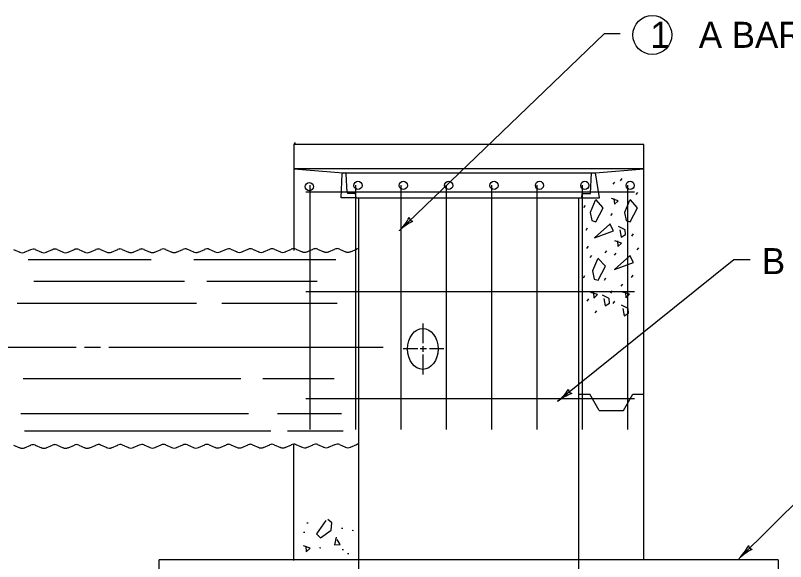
# Model space of a CAD drawing. Extents: x 1007 to 1035.5, y 1000.5 to 1021.5.
# Drawn here: x 1010.11 to 1016.02, y 1006.77 to 1010.96 of the extents above; entities that cross this region are included whole.
import ezdxf

# ---------------------------------------------------------------- set-up
doc = ezdxf.new("R2010")
doc.units = 0
doc.layers.add('Level 1', color=7, linetype='Continuous')
doc.layers.add('Level 3', color=7, linetype='Continuous')

msp = doc.modelspace()

# ---------------------------------------------------------------- linework, layer by layer
at = {"layer": 'Level 1'}
for p, q in [((1014.6278, 1010.8176), (1013.0574, 1009.3079)), ((1014.7528, 1010.8176), (1014.6278, 1010.8176)), ((1012.257, 1009.9843), (1012.2464, 1009.9693)), ((1014.934, 1009.9693), (1012.2464, 1009.9693)), ((1012.2464, 1009.9693), (1012.2464, 1009.1568)), ((1014.934, 1006.7806), (1014.934, 1009.9693)), ((1014.934, 1009.7818), (1012.2465, 1009.7818)), ((1012.2465, 1009.7818), (1012.625, 1009.7506)), ((1012.6098, 1009.5592), (1012.6173, 1009.7431)), ((1012.625, 1009.7506), (1012.6414, 1009.7506)), ((1012.6414, 1009.7506), (1014.5317, 1009.7506)), ((1012.6563, 1009.6018), (1012.6493, 1009.7431)), ((1014.5238, 1009.5943), (1014.5317, 1009.7506)), ((1014.5317, 1009.7506), (1014.5629, 1009.7506)), ((1014.5629, 1009.7506), (1014.934, 1009.7818)), ((1014.5942, 1009.5592), (1014.5629, 1009.7506)), ((1012.723, 1009.5592), (1012.6098, 1009.5592)), ((1012.7192, 1009.5943), (1012.6641, 1009.5943)), ((1012.7192, 1009.5943), (1012.723, 1009.5592)), ((1012.723, 1009.5592), (1014.4574, 1009.5592)), ((1012.7465, 1006.2818), (1012.7465, 1009.5592)), ((1014.434, 1006.2818), (1014.434, 1009.5592)), ((1014.4574, 1009.5592), (1014.4613, 1009.5943)), ((1014.4574, 1009.5592), (1014.5942, 1009.5592)), ((1014.4613, 1009.5943), (1014.5238, 1009.5943)), ((1010.0968, 1009.1625), (1010.1447, 1009.142)), ((1010.1813, 1009.1418), (1010.2299, 1009.1622)), ((1010.2635, 1009.1628), (1010.3113, 1009.1423)), ((1010.348, 1009.1421), (1010.3966, 1009.1625)), ((1010.4302, 1009.163), (1010.478, 1009.1425)), ((1010.5147, 1009.1423), (1010.5633, 1009.1628)), ((1010.5968, 1009.1633), (1010.6447, 1009.1428)), ((1010.6813, 1009.1427), (1010.7299, 1009.1631)), ((1010.7635, 1009.1636), (1010.8113, 1009.1431)), ((1010.848, 1009.1429), (1010.8966, 1009.1633)), ((1010.9302, 1009.1639), (1010.978, 1009.1434)), ((1011.0147, 1009.1432), (1011.0633, 1009.1636)), ((1011.0968, 1009.1642), (1011.1447, 1009.1437)), ((1011.1813, 1009.1435), (1011.2299, 1009.1639)), ((1011.2635, 1009.1645), (1011.3113, 1009.144)), ((1011.348, 1009.1438), (1011.3966, 1009.1642)), ((1011.4302, 1009.1648), (1011.478, 1009.1443)), ((1011.5147, 1009.1441), (1011.5633, 1009.1645)), ((1011.5968, 1009.165), (1011.6447, 1009.1445)), ((1011.6813, 1009.1443), (1011.7299, 1009.1648)), ((1011.7635, 1009.1653), (1011.8113, 1009.1448)), ((1011.848, 1009.1447), (1011.8966, 1009.1651)), ((1011.9302, 1009.1656), (1011.9779, 1009.1451)), ((1012.0147, 1009.1449), (1012.0633, 1009.1653)), ((1012.0968, 1009.1659), (1012.1446, 1009.1454)), ((1012.1813, 1009.1452), (1012.2299, 1009.1656)), ((1012.2635, 1009.1662), (1012.3113, 1009.1457)), ((1012.3479, 1009.1455), (1012.3966, 1009.1659)), ((1012.4302, 1009.1665), (1012.4779, 1009.1459)), ((1012.5146, 1009.1458), (1012.5633, 1009.1662)), ((1012.5968, 1009.1668), (1012.6446, 1009.1463)), ((1012.6813, 1009.1461), (1012.7299, 1009.1665)), ((1010.2093, 1009.0871), (1011.1518, 1009.0871)), ((1011.4802, 1009.0871), (1012.5702, 1009.0871)), ((1015.6238, 1009.0852), (1014.2701, 1007.9963)), ((1015.7488, 1009.0852), (1015.6238, 1009.0852)), ((1010.2522, 1008.9199), (1011.4088, 1008.9199)), ((1011.5802, 1008.9199), (1012.4273, 1008.9199)), ((1010.1237, 1008.7527), (1011.4993, 1008.7527)), ((1011.6944, 1008.7527), (1012.5797, 1008.7527)), ((1009.2548, 1008.4153), (1010.5773, 1008.4153)), ((1013.1989, 1008.4013), (1013.0863, 1008.4013)), ((1013.2659, 1008.4013), (1013.2168, 1008.4013)), ((1013.3987, 1008.4013), (1013.2881, 1008.4013)), ((1010.1713, 1008.1728), (1011.8419, 1008.1728)), ((1012.0085, 1008.1728), (1012.5558, 1008.1728)), ((1014.4358, 1008.0543), (1014.4368, 1008.0543)), ((1014.4368, 1008.0543), (1014.5191, 1008.0543)), ((1014.5913, 1007.9293), (1014.5191, 1008.0543)), ((1014.7775, 1007.9293), (1014.8498, 1008.0543)), ((1014.8498, 1008.0543), (1014.9358, 1008.0543)), ((1010.1523, 1007.9053), (1011.899, 1007.9053)), ((1012.1228, 1007.9053), (1012.613, 1007.9053)), ((1014.5913, 1007.9293), (1014.7775, 1007.9293)), ((1010.1808, 1007.7715), (1012.0704, 1007.7715)), ((1012.1989, 1007.7715), (1012.6273, 1007.7715)), ((1010.0968, 1007.6624), (1010.1447, 1007.6419)), ((1010.1813, 1007.6418), (1010.2299, 1007.6622)), ((1010.2635, 1007.6628), (1010.3113, 1007.6423)), ((1010.348, 1007.6421), (1010.3966, 1007.6625)), ((1010.4302, 1007.663), (1010.478, 1007.6425)), ((1010.5147, 1007.6423), (1010.5633, 1007.6628)), ((1010.5968, 1007.6633), (1010.6447, 1007.6428)), ((1010.6813, 1007.6426), (1010.7299, 1007.663)), ((1010.7635, 1007.6636), (1010.8113, 1007.6431)), ((1010.848, 1007.6429), (1010.8966, 1007.6633)), ((1010.9302, 1007.6639), (1010.978, 1007.6434)), ((1011.0147, 1007.6432), (1011.0633, 1007.6636)), ((1011.0968, 1007.6642), (1011.1447, 1007.6437)), ((1011.1813, 1007.6435), (1011.2299, 1007.6639)), ((1011.2635, 1007.6644), (1011.3113, 1007.6439)), ((1011.348, 1007.6438), (1011.3966, 1007.6642)), ((1011.4302, 1007.6648), (1011.478, 1007.6443)), ((1011.5147, 1007.6441), (1011.5633, 1007.6645)), ((1011.5968, 1007.665), (1011.6447, 1007.6445)), ((1011.6813, 1007.6443), (1011.7299, 1007.6648)), ((1011.7635, 1007.6653), (1011.8113, 1007.6448)), ((1011.848, 1007.6446), (1011.8966, 1007.665)), ((1011.9302, 1007.6656), (1011.9779, 1007.6451)), ((1012.0147, 1007.6449), (1012.0633, 1007.6653)), ((1012.0968, 1007.6659), (1012.1446, 1007.6454)), ((1012.1813, 1007.6452), (1012.2299, 1007.6656)), ((1012.2464, 1006.7765), (1012.2464, 1007.6735)), ((1012.2635, 1007.6662), (1012.3113, 1007.6457)), ((1012.3479, 1007.6455), (1012.3966, 1007.6659)), ((1012.4302, 1007.6664), (1012.4779, 1007.6459)), ((1012.5146, 1007.6458), (1012.5633, 1007.6662)), ((1012.5968, 1007.6668), (1012.6446, 1007.6463)), ((1012.6813, 1007.6461), (1012.7299, 1007.6665)), ((1016.4282, 1007.5508), (1015.6623, 1006.7898)), ((1011.2152, 1001.9068), (1011.2152, 1006.7818)), ((1012.7465, 1006.7818), (1011.2152, 1006.7818)), ((1014.4332, 1006.7818), (1012.7513, 1006.7818)), ((1015.9653, 1006.7818), (1014.4332, 1006.7818)), ((1015.9653, 1006.7818), (1015.9653, 1001.9068))]:
    msp.add_line(p, q, dxfattribs=at)
for points in [[(1014.7078, 1009.6808), (1014.6953, 1009.6643)], [(1014.7635, 1009.7072), (1014.7509, 1009.6906)], [(1014.7043, 1009.5548), (1014.7076, 1009.5105), (1014.7361, 1009.538), (1014.6856, 1009.5551)], [(1014.8836, 1009.6018), (1014.871, 1009.5852)], [(1014.4823, 1009.5022), (1014.4697, 1009.4856)], [(1014.5611, 1009.5387), (1014.5213, 1009.4473), (1014.5351, 1009.3851), (1014.5658, 1009.3769), (1014.621, 1009.4828), (1014.5642, 1009.546)], [(1014.8247, 1009.5387), (1014.7849, 1009.4473), (1014.7987, 1009.3851), (1014.8293, 1009.3769), (1014.8846, 1009.4828), (1014.8278, 1009.546)], [(1014.6903, 1009.4406), (1014.6777, 1009.424)], [(1014.4998, 1009.3263), (1014.4873, 1009.3098)], [(1014.6733, 1009.3589), (1014.5548, 1009.2536), (1014.7015, 1009.3068), (1014.6725, 1009.3603)], [(1014.7484, 1009.3148), (1014.7604, 1009.2588), (1014.7928, 1009.2794), (1014.7893, 1009.3143), (1014.739, 1009.3408)], [(1014.8514, 1009.2824), (1014.8388, 1009.2658)], [(1014.7307, 1009.2296), (1014.734, 1009.1853), (1014.7625, 1009.2128), (1014.712, 1009.2299)], [(1014.5058, 1009.1887), (1014.4932, 1009.1721)], [(1014.6463, 1009.1535), (1014.6338, 1009.1369)], [(1014.8924, 1009.177), (1014.8798, 1009.1604)], [(1014.5321, 1009.1184), (1014.5195, 1009.1018)], [(1014.5786, 1009.0905), (1014.5388, 1008.9992), (1014.5526, 1008.9369), (1014.5833, 1008.9288), (1014.6385, 1009.0346), (1014.5817, 1009.0978)], [(1014.7196, 1009.136), (1014.707, 1009.1194)], [(1014.8256, 1009.1158), (1014.7072, 1009.0104), (1014.8538, 1009.0637), (1014.8248, 1009.1172)], [(1014.4793, 1008.9602), (1014.4668, 1008.9436)], [(1014.8484, 1008.9661), (1014.8358, 1008.9495)], [(1014.6405, 1008.9426), (1014.6279, 1008.926)], [(1014.6903, 1008.8459), (1014.6777, 1008.8293)], [(1014.7693, 1008.8987), (1014.7568, 1008.8821)], [(1014.5087, 1008.7844), (1014.4961, 1008.7678)], [(1014.5461, 1008.8341), (1014.5494, 1008.7898), (1014.5779, 1008.8173), (1014.5274, 1008.8344)], [(1014.6254, 1008.7874), (1014.6374, 1008.7315), (1014.6698, 1008.7521), (1014.6663, 1008.787), (1014.616, 1008.8134)], [(1014.7922, 1008.837), (1014.7955, 1008.7928), (1014.824, 1008.8203), (1014.7735, 1008.8373)], [(1014.7078, 1008.7668), (1014.6953, 1008.7503)], [(1014.7718, 1008.7113), (1014.7838, 1008.6553), (1014.8163, 1008.6759), (1014.8128, 1008.7108), (1014.7624, 1008.7373)], [(1014.5702, 1008.6936), (1014.5576, 1008.677)], [(1013.2376, 1008.5961), (1013.2376, 1008.4458)], [(1010.6398, 1008.4153), (1010.7648, 1008.4153)], [(1010.8273, 1008.4153), (1012.9322, 1008.4153)], [(1013.2376, 1008.4227), (1013.2376, 1008.3778)], [(1013.2376, 1008.3572), (1013.2376, 1008.2054)], [(1012.4924, 1007.0854), (1012.4204, 1006.9829), (1012.4509, 1006.9524), (1012.5342, 1007.0098), (1012.5401, 1007.0668), (1012.5093, 1007.0915)], [(1012.3568, 1007.0628), (1012.3468, 1007.0643)], [(1012.6228, 1007.0219), (1012.6127, 1007.0234)], [(1012.3329, 1006.9913), (1012.3228, 1006.9928)], [(1012.5713, 1006.9556), (1012.5604, 1006.8976), (1012.6033, 1006.9002), (1012.5794, 1006.9382)], [(1012.7046, 1007.0049), (1012.6945, 1007.0064)], [(1012.34, 1006.8884), (1012.3433, 1006.8442), (1012.3718, 1006.8717), (1012.3213, 1006.8888)], [(1012.4557, 1006.8719), (1012.4456, 1006.8734)], [(1012.6296, 1006.8583), (1012.6195, 1006.8598)], [(1012.6705, 1006.8276), (1012.6604, 1006.8291)]]:
    msp.add_lwpolyline(points, dxfattribs=at)
msp.add_circle((1014.9987, 1010.8096), 0.1498, dxfattribs=at)
for centre, radius, start, end in [((1012.625, 1009.7427), 0.00781, 90, 177.66231), ((1012.6414, 1009.7427), 0.00781, 2.86241, 90), ((1012.6641, 1009.6022), 0.00781, 182.86355, 270), ((1012.7871, 1009.5891), 0.39, 313.87159, 332.54038), ((1013.3277, 1009.0268), 0.39, 115.21875, 133.86548), ((1013.1644, 1009.4107), 0.0312, 182.64619, 264.76288), ((1012.7871, 1009.5891), 0.39, 313.85937, 313.87159), ((1010.1631, 1009.185), 0.0469, 242.91872, 295.12413), ((1010.2466, 1009.1226), 0.043, 90.098, 115.95527), ((1010.2466, 1009.1233), 0.043, 65.50916, 90.098), ((1010.3298, 1009.1853), 0.0469, 242.91872, 295.12413), ((1010.4132, 1009.1229), 0.043, 90.098, 115.95527), ((1010.4132, 1009.1236), 0.043, 65.50916, 90.098), ((1010.4964, 1009.1856), 0.0469, 242.91872, 295.12413), ((1010.5799, 1009.1232), 0.043, 90.098, 115.95527), ((1010.5799, 1009.1238), 0.043, 65.50916, 90.098), ((1010.6631, 1009.1859), 0.0469, 242.91872, 295.12413), ((1010.7466, 1009.1235), 0.043, 90.098, 115.95527), ((1010.7466, 1009.1241), 0.043, 65.50916, 90.098), ((1010.8298, 1009.1861), 0.0469, 242.91872, 295.12413), ((1010.9132, 1009.1238), 0.043, 90.098, 115.95527), ((1010.9132, 1009.1244), 0.043, 65.50916, 90.098), ((1010.9964, 1009.1864), 0.0469, 242.91872, 295.12413), ((1011.0799, 1009.1241), 0.043, 90.098, 115.95527), ((1011.0799, 1009.1247), 0.043, 65.50916, 90.098), ((1011.1631, 1009.1867), 0.0469, 242.91872, 295.12413), ((1011.2466, 1009.1244), 0.043, 90.098, 115.95527), ((1011.2466, 1009.125), 0.043, 65.50916, 90.098), ((1011.3298, 1009.187), 0.0469, 242.91872, 295.12413), ((1011.4132, 1009.1246), 0.043, 90.098, 115.95527), ((1011.4132, 1009.1253), 0.043, 65.50916, 90.098), ((1011.4964, 1009.1873), 0.0469, 242.91872, 295.12413), ((1011.5799, 1009.1249), 0.043, 90.098, 115.95527), ((1011.5799, 1009.1255), 0.043, 65.50916, 90.098), ((1011.6631, 1009.1876), 0.0469, 242.91872, 295.12413), ((1011.7466, 1009.1252), 0.043, 90.098, 115.95527), ((1011.7466, 1009.1258), 0.043, 65.50916, 90.098), ((1011.8298, 1009.1878), 0.0469, 242.91872, 295.12413), ((1011.9132, 1009.1255), 0.043, 90.098, 115.95527), ((1011.9132, 1009.1261), 0.043, 65.50916, 90.098), ((1011.9964, 1009.1881), 0.0469, 242.91872, 295.12413), ((1012.0799, 1009.1258), 0.043, 90.098, 115.95527), ((1012.0799, 1009.1264), 0.043, 65.50916, 90.098), ((1012.1631, 1009.1884), 0.0469, 242.91872, 295.12413), ((1012.2466, 1009.1261), 0.043, 90.098, 115.95527), ((1012.2466, 1009.1267), 0.043, 65.50916, 90.098), ((1012.3298, 1009.1887), 0.0469, 242.91872, 295.12413), ((1012.4132, 1009.1263), 0.043, 90.098, 115.95527), ((1012.4132, 1009.127), 0.043, 65.50916, 90.098), ((1012.4964, 1009.189), 0.0469, 242.91872, 295.12413), ((1012.5799, 1009.1266), 0.043, 90.098, 115.95527), ((1012.5799, 1009.1273), 0.043, 65.50916, 90.098), ((1012.6631, 1009.1893), 0.0469, 242.91872, 295.12413), ((1012.7466, 1009.1269), 0.043, 90.098, 115.95527), ((1012.7465, 1009.5295), 0.4688, 269.98778, 270), ((1014.0256, 1008.3001), 0.39, 308.81218, 327.48096), ((1014.3857, 1008.0892), 0.0312, 177.58677, 259.70347), ((1014.5145, 1007.6924), 0.39, 110.15933, 128.80606), ((1014.0256, 1008.3001), 0.39, 308.79995, 308.81218), ((1010.2466, 1007.6226), 0.043, 90.09837, 115.95564), ((1010.2466, 1007.6232), 0.043, 65.50953, 90.09837), ((1010.4132, 1007.6229), 0.043, 90.09837, 115.95564), ((1010.4132, 1007.6235), 0.043, 65.50953, 90.09837), ((1010.5799, 1007.6232), 0.043, 90.09837, 115.95564), ((1010.5799, 1007.6238), 0.043, 65.50953, 90.09837), ((1010.7466, 1007.6235), 0.043, 90.09837, 115.95564), ((1010.7466, 1007.6241), 0.043, 65.50953, 90.09837), ((1010.9132, 1007.6238), 0.043, 90.09837, 115.95564), ((1010.9132, 1007.6244), 0.043, 65.50953, 90.09837), ((1011.0799, 1007.6241), 0.043, 90.09837, 115.95564), ((1011.0799, 1007.6247), 0.043, 65.50953, 90.09837), ((1011.2466, 1007.6243), 0.043, 90.09837, 115.95564), ((1011.2466, 1007.625), 0.043, 65.50953, 90.09837), ((1011.4132, 1007.6246), 0.043, 90.09837, 115.95564), ((1011.4132, 1007.6253), 0.043, 65.50953, 90.09837), ((1011.5799, 1007.6249), 0.043, 90.09837, 115.95564), ((1011.5799, 1007.6255), 0.043, 65.50953, 90.09837), ((1011.7466, 1007.6252), 0.043, 90.09837, 115.95564), ((1011.7466, 1007.6258), 0.043, 65.50953, 90.09837), ((1011.9132, 1007.6255), 0.043, 90.09837, 115.95564), ((1011.9132, 1007.6261), 0.043, 65.50953, 90.09837), ((1012.0799, 1007.6258), 0.043, 90.09837, 115.95564), ((1012.0799, 1007.6264), 0.043, 65.50953, 90.09837), ((1012.2466, 1007.6261), 0.043, 90.09837, 115.95564), ((1012.2466, 1007.6267), 0.043, 65.50953, 90.09837), ((1012.4132, 1007.6263), 0.043, 90.09837, 115.95564), ((1012.4132, 1007.627), 0.043, 65.50953, 90.09837), ((1012.5799, 1007.6266), 0.043, 90.09837, 115.95564), ((1012.5799, 1007.6273), 0.043, 65.50953, 90.09837), ((1012.7466, 1007.6269), 0.043, 90.09837, 115.95564), ((1010.1631, 1007.685), 0.0469, 242.91909, 295.1245), ((1010.3298, 1007.6853), 0.0469, 242.91909, 295.1245), ((1010.4964, 1007.6856), 0.0469, 242.91909, 295.1245), ((1010.6631, 1007.6858), 0.0469, 242.91909, 295.1245), ((1010.8298, 1007.6861), 0.0469, 242.91909, 295.1245), ((1010.9964, 1007.6864), 0.0469, 242.91909, 295.1245), ((1011.1631, 1007.6867), 0.0469, 242.91909, 295.1245), ((1011.3298, 1007.687), 0.0469, 242.91909, 295.1245), ((1011.4964, 1007.6873), 0.0469, 242.91909, 295.1245), ((1011.6631, 1007.6876), 0.0469, 242.91909, 295.1245), ((1011.8298, 1007.6878), 0.0469, 242.91909, 295.1245), ((1011.9964, 1007.6881), 0.0469, 242.91909, 295.1245), ((1012.1631, 1007.6884), 0.0469, 242.91909, 295.1245), ((1012.3298, 1007.6887), 0.0469, 242.91909, 295.1245), ((1012.4964, 1007.689), 0.0469, 242.91909, 295.1245), ((1012.6631, 1007.6893), 0.0469, 242.91909, 295.1245), ((1015.3874, 1007.0664), 0.39, 314.81551, 333.48429), ((1015.7675, 1006.8942), 0.0312, 183.59011, 265.7068), ((1015.9371, 1006.5131), 0.39, 116.16267, 134.8094), ((1015.3874, 1007.0664), 0.39, 314.80328, 314.81551)]:
    msp.add_arc(centre, radius, start, end, dxfattribs=at)
msp.add_ellipse((1013.2372, 1008.4008), major_axis=(0, -0.1573), ratio=0.742255, dxfattribs=at)
at = {"layer": 'Level 3'}
for p, q in [((1012.3714, 1009.6568), (1012.3714, 1009.6568)), ((1012.3714, 1009.6568), (1012.3714, 1007.7818)), ((1012.7196, 1009.6568), (1012.7196, 1009.6568)), ((1012.7196, 1009.6568), (1012.7196, 1007.7818)), ((1013.0678, 1009.6568), (1013.0678, 1009.6568)), ((1013.0678, 1009.6568), (1013.0678, 1007.7818)), ((1013.4161, 1009.6568), (1013.4161, 1009.6568)), ((1013.4161, 1009.6568), (1013.4161, 1007.7818)), ((1013.7643, 1009.6568), (1013.7643, 1009.6568)), ((1013.7643, 1009.6568), (1013.7643, 1007.7818)), ((1014.1125, 1009.6568), (1014.1125, 1009.6568)), ((1014.1125, 1009.6568), (1014.1125, 1007.7818)), ((1014.4608, 1009.6568), (1014.4608, 1009.6568)), ((1014.4608, 1009.6568), (1014.4608, 1007.7818)), ((1014.809, 1009.6568), (1014.809, 1007.7818)), ((1014.809, 1009.6568), (1014.809, 1009.6568)), ((1014.8608, 1009.6024), (1012.3401, 1009.6024)), ((1014.8608, 1008.8379), (1012.3401, 1008.8379)), ((1014.8608, 1008.0178), (1012.3401, 1008.0178))]:
    msp.add_line(p, q, dxfattribs=at)
for centre in [(1012.3662, 1009.6457), (1012.7393, 1009.6551), (1013.0876, 1009.6551), (1013.4358, 1009.6551), (1013.784, 1009.6551), (1014.1323, 1009.6551), (1014.4805, 1009.6551), (1014.8288, 1009.6551)]:
    msp.add_circle(centre, 0.0313, dxfattribs=at)

# ---------------------------------------------------------------- texts
at = {"layer": 'Level 1'}
for s, p in [('1   A BAR ', (1014.9839, 1010.7105)), ('B BAR', (1015.8393, 1008.9744))]:
    msp.add_text(s, height=0.2, dxfattribs=at).set_placement(p)

doc.saveas('drawing.dxf')
